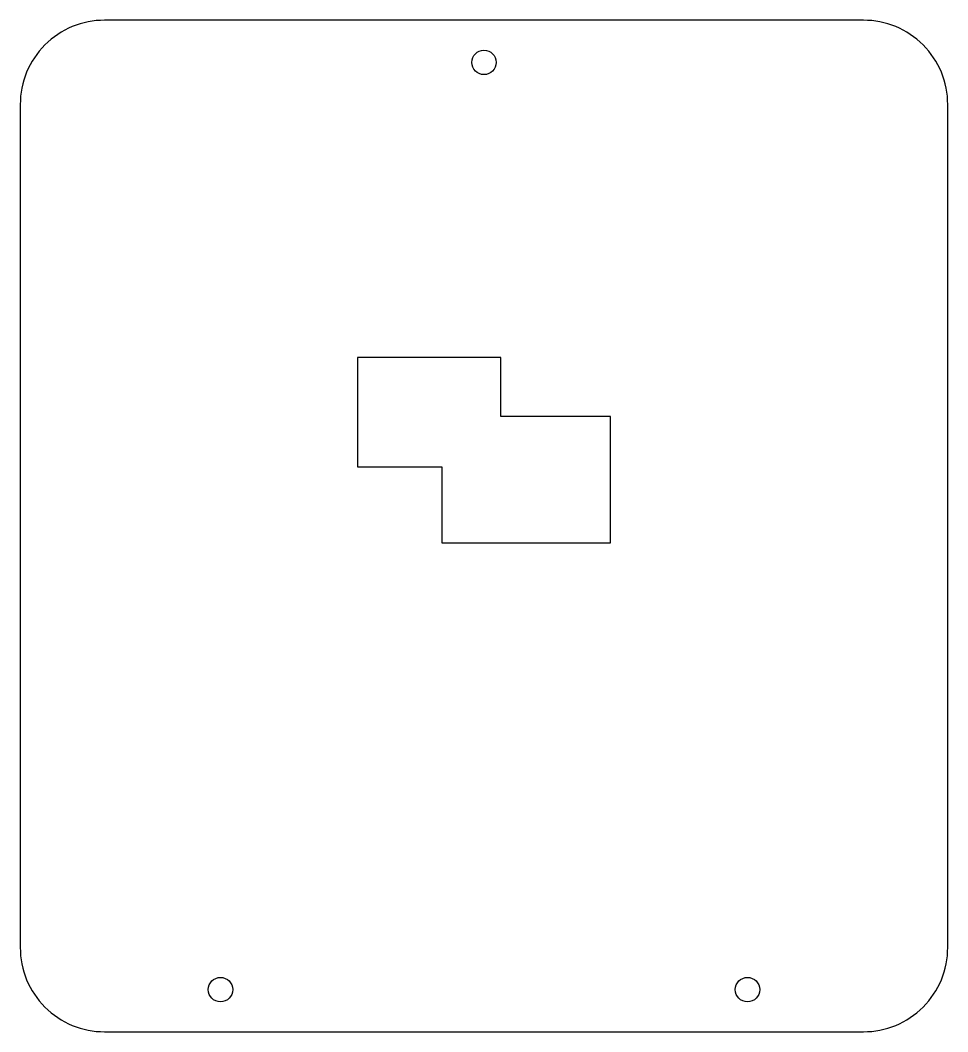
# Model space of a CAD drawing. Header units: millimetres. Extents: x -55 to 55, y -60 to 60.
import ezdxf

# ---------------------------------------------------------------- set-up
doc = ezdxf.new("R2010")
doc.units = ezdxf.units.MM
doc.layers.get('0').update_dxf_attribs({"linetype": 'CONTINUOUS'})

msp = doc.modelspace()

# ---------------------------------------------------------------- linework, layer by layer
msp.add_lwpolyline([(-45, -60), (45, -60, 0.414214), (55, -50), (55, 50, 0.414214), (45, 60), (-45, 60, 0.414214), (-55, 50), (-55, -50, 0.414214)], format="xyb", close=True)
msp.add_lwpolyline([(2, 20), (-15, 20), (-15, 7), (-5, 7), (-5, -2), (15, -2), (15, 13), (2, 13)], close=True)
for centre in [(0, 55), (-31.25, -55), (31.25, -55)]:
    msp.add_circle(centre, 1.45)

doc.saveas('drawing.dxf')
